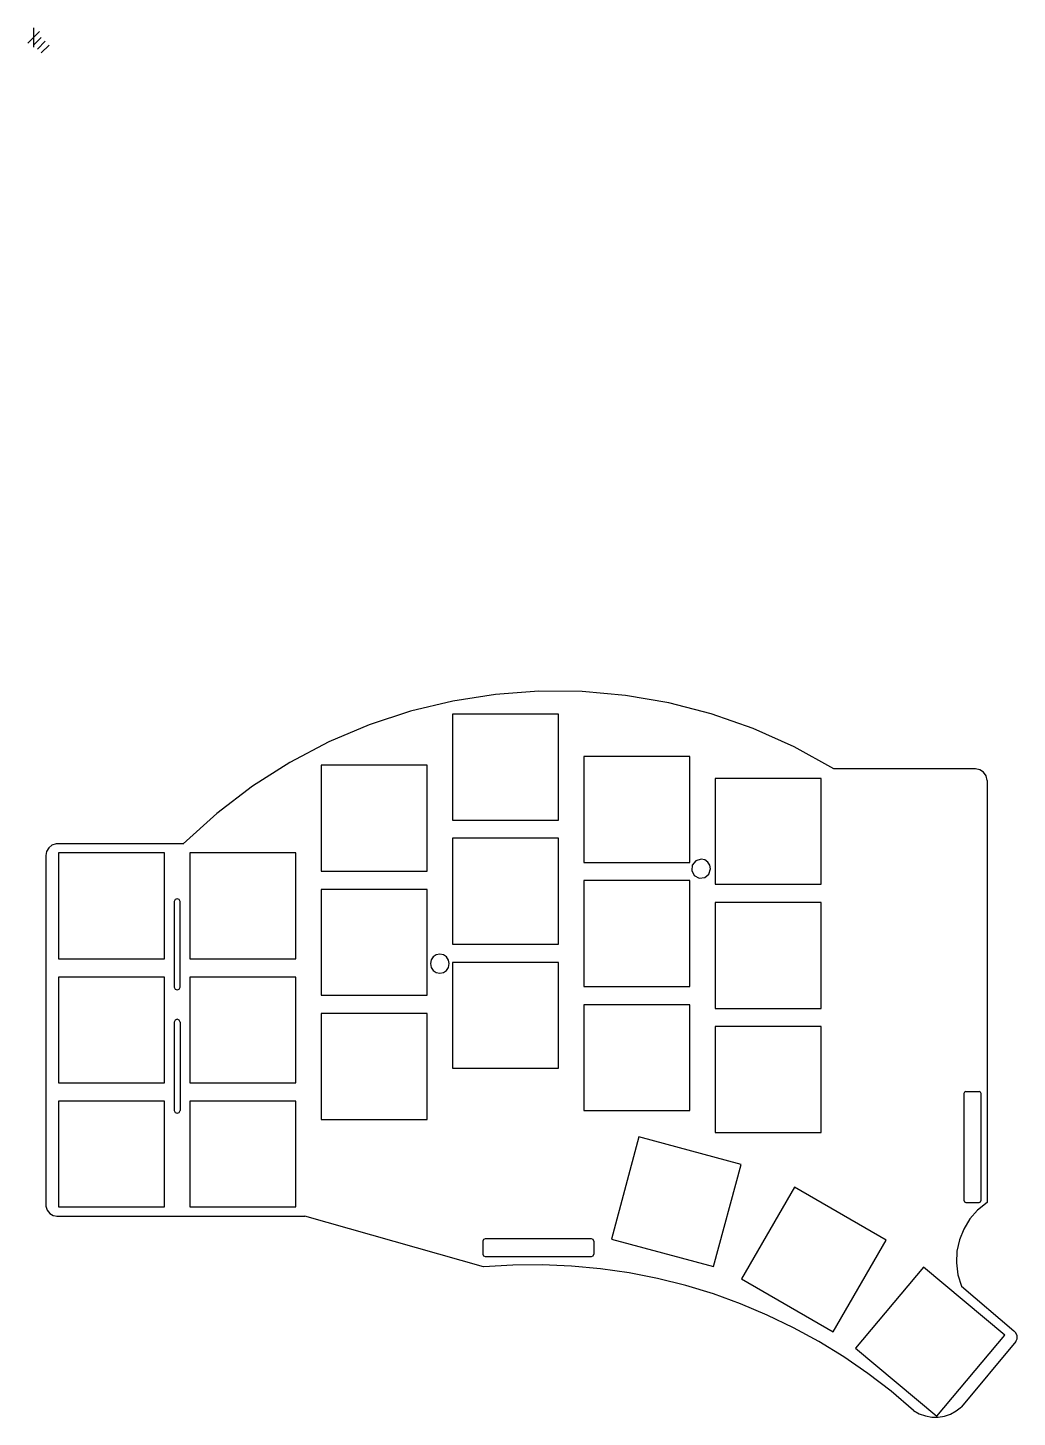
# Model space of a CAD drawing. Extents: x -1 to 135, y 108 to 298.
import ezdxf

# ---------------------------------------------------------------- set-up
doc = ezdxf.new("R2010")
doc.units = 0

msp = doc.modelspace()

# ---------------------------------------------------------------- linework, layer by layer
at = {"layer": 'Layer 1'}
for p, q in [((0.793749, 297.793749), (-0.793749, 296.206251)), ((0, 298.322915), (0, 295.677085)), ((1.058332, 297), (0, 295.941668)), ((1.587498, 296.470834), (0.529166, 295.412502)), ((2.116664, 295.941668), (1.058332, 294.883336)), ((57.441498, 206.095896), (51.655068, 204.70022)), ((63.314183, 207.015057), (57.441498, 206.095896)), ((69.242165, 207.454529), (63.314183, 207.015057)), ((75.194224, 207.410344), (69.242165, 207.454529)), ((81.139669, 206.879326), (75.194224, 207.410344)), ((87.047542, 205.857506), (81.139669, 206.879326)), ((92.886625, 204.34171), (87.047542, 205.857506)), ((51.655068, 204.70022), (45.985848, 202.831735)), ((57.432238, 204.293027), (57.432238, 189.793085)), ((71.93218, 204.293027), (57.432238, 204.293027)), ((71.93218, 189.793085), (71.93218, 204.293027)), ((98.626224, 202.327969), (92.886625, 204.34171)), ((45.985848, 202.831735), (40.464795, 200.494144)), ((104.234854, 199.812843), (98.626224, 202.327969)), ((40.464795, 200.494144), (35.122864, 197.690888)), ((75.432084, 198.493103), (75.432084, 183.993161)), ((89.932291, 198.493103), (75.432084, 198.493103)), ((89.932291, 183.993161), (89.932291, 198.493103)), ((109.682089, 196.793157), (104.234854, 199.812843)), ((35.122864, 197.690888), (29.991277, 194.425669)), ((39.432127, 197.293219), (39.432127, 182.793013)), ((53.932334, 197.293219), (39.432127, 197.293219)), ((53.932334, 182.793013), (53.932334, 197.293219)), ((129.082108, 196.823055), (109.682089, 196.793157)), ((129.704937, 196.697378), (129.082108, 196.823055)), ((130.213465, 196.354479), (129.704937, 196.697378)), ((130.556365, 195.84595), (130.213465, 196.354479)), ((29.991277, 194.425669), (25.100645, 190.701928)), ((107.932137, 195.492997), (93.432195, 195.492997)), ((93.432195, 195.492997), (93.432195, 180.993054)), ((107.932137, 180.993054), (107.932137, 195.492997)), ((130.682042, 195.223122), (130.556365, 195.84595)), ((130.682042, 195.223122), (130.682042, 137.423114)), ((25.100645, 190.701928), (20.48227, 186.523104)), ((57.432238, 189.793085), (71.93218, 189.793085)), ((3.082286, 186.523104), (2.520854, 186.347421)), ((20.575396, 186.523104), (3.082286, 186.523104)), ((57.432238, 187.29304), (57.432238, 172.793098)), ((71.93218, 187.29304), (57.432238, 187.29304)), ((71.93218, 172.793098), (71.93218, 187.29304)), ((1.781988, 185.502872), (1.682298, 184.92317)), ((1.682298, 184.92317), (1.682298, 136.923316)), ((2.074463, 185.992615), (1.781988, 185.502872)), ((2.520854, 186.347421), (2.074463, 185.992615)), ((3.432303, 185.293057), (3.432303, 170.793115)), ((17.932272, 185.293057), (3.432303, 185.293057)), ((17.932272, 170.793115), (17.932272, 185.293057)), ((21.432281, 185.293057), (21.432281, 170.793115)), ((35.932223, 185.293057), (21.432281, 185.293057)), ((35.932223, 170.793115), (35.932223, 185.293057)), ((39.432127, 182.793013), (53.932334, 182.793013)), ((75.432084, 183.993161), (89.932291, 183.993161)), ((90.277572, 183.622216), (90.203488, 182.868683)), ((90.203488, 182.868683), (90.560146, 182.20114)), ((90.75779, 184.207209), (90.277572, 183.622216)), ((91.482218, 184.426813), (90.75779, 184.207209)), ((91.981222, 184.327594), (91.482218, 184.426813)), ((91.482218, 184.426813), (91.482218, 184.426813)), ((92.404025, 184.045019), (91.981222, 184.327594)), ((92.6866, 183.622216), (92.404025, 184.045019)), ((92.566215, 182.398784), (92.786083, 183.123212)), ((92.786083, 183.123212), (92.6866, 183.622216)), ((75.432084, 181.493116), (75.432084, 166.993174)), ((89.932291, 181.493116), (75.432084, 181.493116)), ((89.932291, 166.993174), (89.932291, 181.493116)), ((90.560146, 182.20114), (91.227689, 181.844483)), ((91.227689, 181.844483), (91.981222, 181.918566)), ((91.981222, 181.918566), (92.566215, 182.398784)), ((93.432195, 180.993054), (107.932137, 180.993054)), ((19.682276, 179.023234), (19.399437, 178.906024)), ((19.965116, 178.906024), (19.682276, 179.023234)), ((39.432127, 180.293232), (39.432127, 165.79329)), ((53.932334, 180.293232), (39.432127, 180.293232)), ((53.932334, 165.79329), (53.932334, 180.293232)), ((19.399437, 178.906024), (19.28228, 178.623185)), ((19.28228, 178.623185), (19.28228, 166.92306)), ((20.082273, 178.623185), (19.965116, 178.906024)), ((20.082273, 166.92306), (20.082273, 178.623185)), ((93.432195, 178.493274), (93.432195, 163.993068)), ((107.932137, 178.493274), (93.432195, 178.493274)), ((107.932137, 163.993068), (107.932137, 178.493274)), ((55.176139, 171.320958), (54.763125, 171.042352)), ((55.682286, 171.423087), (55.176139, 171.320958)), ((56.179702, 171.324133), (55.682286, 171.423087)), ((55.682286, 171.423087), (55.682286, 171.423087)), ((56.601447, 171.042352), (56.179702, 171.324133)), ((57.432238, 172.793098), (71.93218, 172.793098)), ((3.432303, 170.793115), (17.932272, 170.793115)), ((21.432281, 170.793115), (35.932223, 170.793115)), ((54.484519, 170.629074), (54.382125, 170.123191)), ((54.382125, 170.123191), (54.484519, 169.617044)), ((54.763125, 171.042352), (54.484519, 170.629074)), ((54.484519, 169.617044), (54.763125, 169.20403)), ((56.883228, 170.620607), (56.601447, 171.042352)), ((56.601447, 169.20403), (56.880053, 169.617044)), ((56.880053, 169.617044), (56.982182, 170.123191)), ((56.982182, 170.123191), (56.883228, 170.620607)), ((57.432238, 170.293053), (57.432238, 155.793111)), ((71.93218, 170.293053), (57.432238, 170.293053)), ((71.93218, 155.793111), (71.93218, 170.293053)), ((3.432303, 168.29307), (3.432303, 153.793128)), ((17.932272, 168.29307), (3.432303, 168.29307)), ((17.932272, 153.793128), (17.932272, 168.29307)), ((21.432281, 168.29307), (21.432281, 153.793128)), ((35.932223, 168.29307), (21.432281, 168.29307)), ((35.932223, 153.793128), (35.932223, 168.29307)), ((54.763125, 169.20403), (55.176139, 168.925424)), ((55.176139, 168.925424), (55.682286, 168.823295)), ((55.682286, 168.823295), (56.188169, 168.925424)), ((56.188169, 168.925424), (56.601447, 169.20403)), ((19.28228, 166.92306), (19.399437, 166.64022)), ((19.399437, 166.64022), (19.682276, 166.523275)), ((19.682276, 166.523275), (19.965116, 166.64022)), ((19.965116, 166.64022), (20.082273, 166.92306)), ((39.432127, 165.79329), (53.932334, 165.79329)), ((75.432084, 166.993174), (89.932291, 166.993174)), ((75.432084, 164.493129), (75.432084, 149.993187)), ((89.932291, 164.493129), (75.432084, 164.493129)), ((89.932291, 149.993187), (89.932291, 164.493129)), ((93.432195, 163.993068), (107.932137, 163.993068)), ((19.399437, 162.406099), (19.28228, 162.12326)), ((19.28228, 162.12326), (19.28228, 150.023085)), ((19.682276, 162.523044), (19.399437, 162.406099)), ((19.965116, 162.406099), (19.682276, 162.523044)), ((20.082273, 162.12326), (19.965116, 162.406099)), ((20.082273, 162.12326), (20.082273, 150.023085)), ((39.432127, 163.293246), (39.432127, 148.793303)), ((53.932334, 163.293246), (39.432127, 163.293246)), ((53.932334, 148.793303), (53.932334, 163.293246)), ((93.432195, 161.493287), (93.432195, 146.993081)), ((107.932137, 161.493287), (93.432195, 161.493287)), ((107.932137, 146.993081), (107.932137, 161.493287)), ((57.432238, 155.793111), (71.93218, 155.793111)), ((3.432303, 153.793128), (17.932272, 153.793128)), ((21.432281, 153.793128), (35.932223, 153.793128)), ((127.570016, 152.535301), (127.482175, 152.323105)), ((127.482175, 152.323105), (127.482175, 137.723151)), ((127.782212, 152.623142), (127.570016, 152.535301)), ((127.782212, 152.623142), (129.58217, 152.623142)), ((129.794366, 152.535301), (129.58217, 152.623142)), ((129.882207, 152.323105), (129.794366, 152.535301)), ((129.882207, 137.723151), (129.882207, 152.323105)), ((3.432303, 151.293084), (3.432303, 136.793141)), ((17.932272, 151.293084), (3.432303, 151.293084)), ((17.932272, 136.793141), (17.932272, 151.293084)), ((21.432281, 151.293084), (21.432281, 136.793141)), ((35.932223, 151.293084), (21.432281, 151.293084)), ((35.932223, 136.793141), (35.932223, 151.293084)), ((19.28228, 150.023085), (19.399437, 149.740246)), ((19.399437, 149.740246), (19.682276, 149.6233)), ((19.682276, 149.6233), (19.965116, 149.740246)), ((19.965116, 149.740246), (20.082273, 150.023085)), ((39.432127, 148.793303), (53.932334, 148.793303)), ((75.432084, 149.993187), (89.932291, 149.993187)), ((93.432195, 146.993081), (107.932137, 146.993081)), ((82.955766, 146.382688), (79.202921, 132.376722)), ((96.961467, 142.629578), (82.955766, 146.382688)), ((93.208622, 128.623877), (96.961467, 142.629578)), ((104.289623, 139.487919), (97.039784, 126.930546)), ((116.846997, 132.237816), (104.289623, 139.487919)), ((127.482175, 137.723151), (127.570016, 137.510955)), ((127.570016, 137.510955), (127.782212, 137.423114)), ((127.782212, 137.423114), (129.58217, 137.423114)), ((130.682042, 137.423114), (129.389818, 136.3751)), ((129.58217, 137.423114), (129.794366, 137.510955)), ((129.794366, 137.510955), (129.882207, 137.723151)), ((1.682298, 136.923316), (1.858071, 136.361871)), ((1.858071, 136.361871), (2.212943, 135.915255)), ((2.212943, 135.915255), (2.702477, 135.622891)), ((2.702477, 135.622891), (3.282284, 135.523143)), ((3.181616, 135.523143), (37.182378, 135.523143)), ((3.432303, 136.793141), (17.932272, 136.793141)), ((21.432281, 136.793141), (35.932223, 136.793141)), ((61.677208, 128.581808), (37.182378, 135.523143)), ((128.321168, 135.148229), (127.486408, 133.776101)), ((129.389818, 136.3751), (128.321168, 135.148229)), ((127.486408, 133.776101), (126.895859, 132.292849)), ((61.670064, 132.322747), (61.582222, 132.110816)), ((61.582222, 132.110816), (61.582222, 130.310593)), ((61.88226, 132.410589), (61.670064, 132.322747)), ((76.482214, 132.410589), (61.88226, 132.410589)), ((76.69441, 132.322747), (76.482214, 132.410589)), ((76.782251, 132.110816), (76.69441, 132.322747)), ((76.782251, 132.110816), (76.782251, 130.310593)), ((79.202921, 132.376722), (93.208622, 128.623877)), ((109.597158, 119.680442), (116.846997, 132.237816)), ((126.895859, 132.292849), (126.560103, 130.732074)), ((61.582222, 130.310593), (61.670064, 130.098662)), ((61.670064, 130.098662), (61.88226, 130.010821)), ((61.88226, 130.010821), (76.482214, 130.010821)), ((76.482214, 130.010821), (76.69441, 130.098662)), ((76.69441, 130.098662), (76.782251, 130.310593)), ((126.560103, 130.732074), (126.48893, 129.127907)), ((65.707601, 128.830781), (61.677208, 128.581808)), ((69.726616, 128.870997), (65.707601, 128.830781)), ((73.726318, 128.705368), (69.726616, 128.870997)), ((77.69956, 128.336275), (73.726318, 128.705368)), ((81.638672, 127.765834), (77.69956, 128.336275)), ((85.536509, 126.996956), (81.638672, 127.765834)), ((121.988638, 128.557202), (112.668173, 117.449743)), ((133.096097, 119.236736), (121.988638, 128.557202)), ((126.48893, 129.127907), (126.692924, 127.513422)), ((89.385398, 126.032022), (85.536509, 126.996956)), ((93.178195, 124.873148), (89.385398, 126.032022)), ((97.039784, 126.930546), (109.597158, 119.680442)), ((126.692924, 127.513422), (127.182138, 125.923278)), ((127.182138, 125.923278), (134.329583, 119.818554)), ((96.906963, 123.523246), (93.178195, 124.873148)), ((100.564559, 121.984695), (96.906963, 123.523246)), ((104.143573, 120.259879), (100.564559, 121.984695)), ((107.636598, 118.351442), (104.143573, 120.259879)), ((111.03596, 116.261765), (107.636598, 118.351442)), ((123.775632, 108.129278), (133.096097, 119.236736)), ((134.642055, 118.363348), (127.182138, 109.423353)), ((134.643907, 119.542859), (134.329583, 119.818554)), ((134.642055, 118.363348), (134.815622, 118.743818)), ((134.816151, 119.161859), (134.643907, 119.542859)), ((134.815622, 118.743818), (134.816151, 119.161859)), ((114.334252, 113.993231), (111.03596, 116.261765)), ((112.668173, 117.449743), (123.775632, 108.129278)), ((117.524329, 111.548484), (114.334252, 113.993231)), ((120.598519, 108.929906), (117.524329, 111.548484)), ((120.598519, 108.929906), (121.390416, 108.469267)), ((125.682217, 108.419525), (126.467499, 108.849737)), ((126.467499, 108.849737), (127.182138, 109.423353)), ((121.390416, 108.469267), (122.231261, 108.161027)), ((122.231261, 108.161027), (123.10068, 108.003336)), ((123.10068, 108.003336), (123.978831, 107.994869)), ((123.978831, 107.994869), (124.84587, 108.13404)), ((124.84587, 108.13404), (125.682217, 108.419525))]:
    msp.add_line(p, q, dxfattribs=at)

doc.saveas('drawing.dxf')
